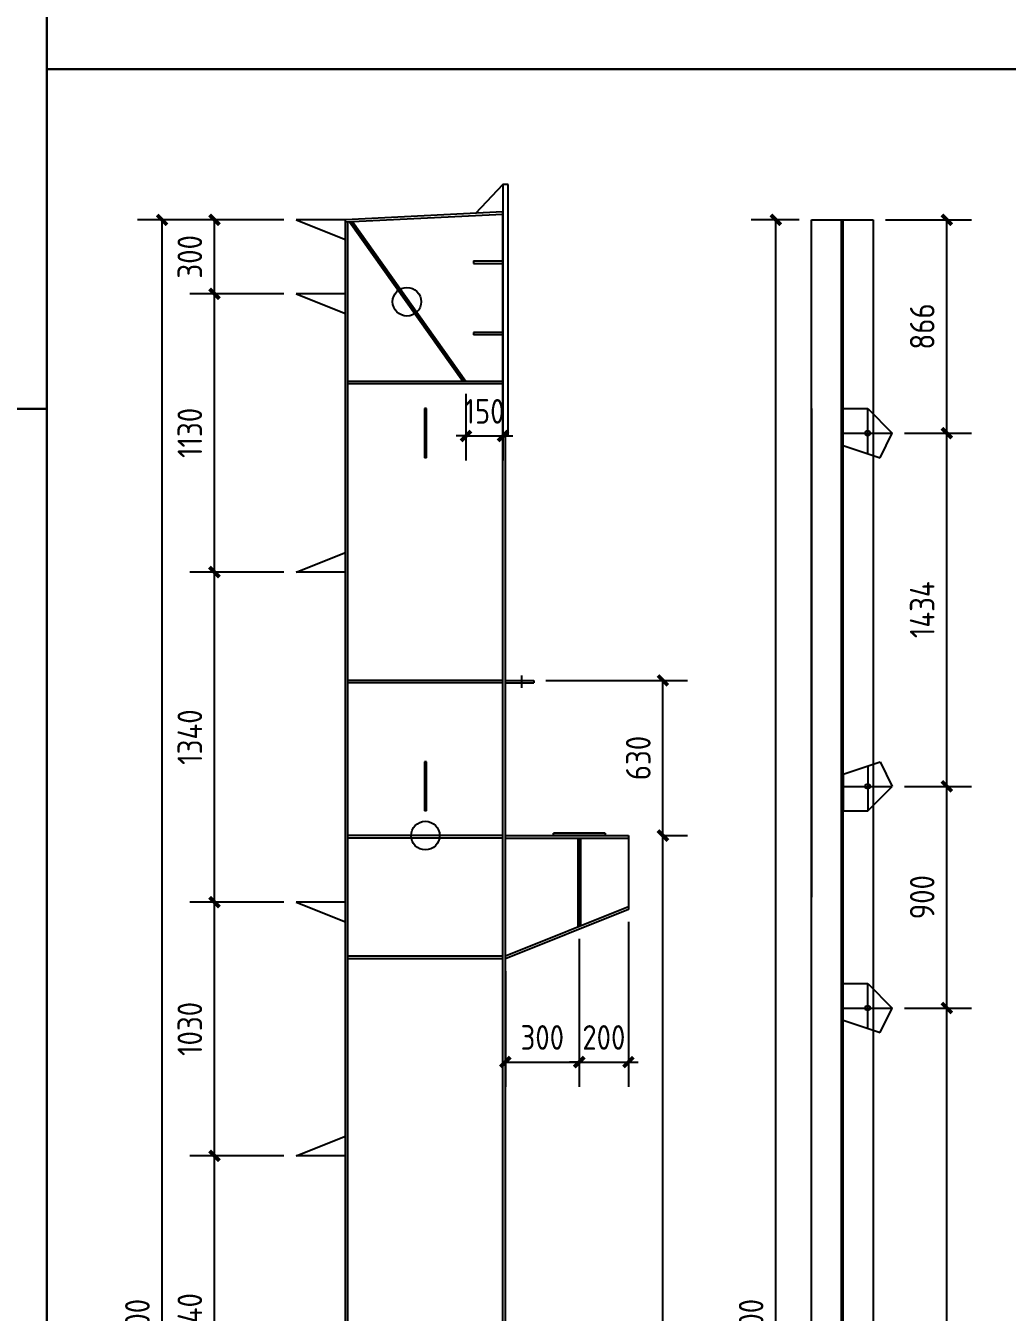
# Model space of a CAD drawing. Extents: x 411778 to 673094, y -11605 to 324395.
# Drawn here: x 457683 to 461671, y 119205 to 124429 of the extents above; entities that cross this region are included whole.
import ezdxf

# ---------------------------------------------------------------- set-up
doc = ezdxf.new("R2010")
doc.units = 0
doc.header["$LTSCALE"] = 1000
doc.header["$MEASUREMENT"] = 0
doc.styles.get("Standard").update_dxf_attribs({"font": 'gbenor.shx', "bigfont": 'gbcbig.shx'})
doc.dimstyles.get("Standard").update_dxf_attribs({"dimscale": 100, "dimtxt": 3.5, "dimasz": 1, "dimexe": 2.5, "dimexo": 3, "dimgap": 1.5, "dimtad": 1, "dimdec": 0, "dimzin": 0, "dimdsep": 46, "dimtxsty": 'Standard', "dimblk": 'ARCHTICK', "dimcen": 0.09, "dimadec": 0, "dimazin": 0, "dimtfac": 1, "dimtdec": 0, "dimtix": 1, "dimtmove": 2, "dimatfit": 3, "dimfxl": 1, "dimtolj": 1, "dimtzin": 0, "dimarcsym": 0})

# ---------------------------------------------------------------- blocks, each defined once
blk = doc.blocks.new('_ArchTick')
at = {"color": 0, "linetype": 'ByBlock', "const_width": 0.4}
blk.add_lwpolyline([(-0.5, -0.5), (0.5, 0.5)], dxfattribs=at)
blk = doc.blocks.new('*D1089')
at = {"color": 3, "lineweight": -2}
for p, q in [((458731.5, 123640.5), (458349.5, 123640.5)), ((458449.5, 123340.5), (458449.5, 123640.5)), ((458731.5, 123340.5), (458349.5, 123340.5))]:
    blk.add_line(p, q, dxfattribs=at)
at = {"layer": 'Defpoints', "color": 0}
for p in [(458449.5, 123640.5), (458781.5, 123640.5), (458781.5, 123340.5)]:
    blk.add_point(p, dxfattribs=at)
at = {"color": 3, "lineweight": -2, "xscale": 40, "yscale": 40, "zscale": 40}
for p, rotation in [((458449.5, 123640.5), 90), ((458449.5, 123340.5), 270)]:
    blk.add_blockref('_ArchTick', p, dxfattribs=dict(at, rotation=rotation))
at = {"color": 0, "insert": (458349.5, 123490.5), "char_height": 100, "attachment_point": 5, "rotation": 90}
blk.add_mtext('\\A1;300', dxfattribs=at)
blk = doc.blocks.new('*D1090')
at = {"color": 3, "lineweight": -2}
for p, q in [((460271.5, 121140.5), (460371.5, 121140.5)), ((460271.5, 114640.5), (460271.5, 121140.5)), ((459831.5, 114640.5), (460371.5, 114640.5))]:
    blk.add_line(p, q, dxfattribs=at)
at = {"layer": 'Defpoints', "color": 0}
for p in [(460221.5, 121140.5), (460271.5, 121140.5), (459781.5, 114640.5)]:
    blk.add_point(p, dxfattribs=at)
at = {"color": 3, "lineweight": -2, "xscale": 40, "yscale": 40, "zscale": 40}
for p, rotation in [((460271.5, 121140.5), 90), ((460271.5, 114640.5), 270)]:
    blk.add_blockref('_ArchTick', p, dxfattribs=dict(at, rotation=rotation))
at = {"color": 0, "insert": (460171.5, 117890.5), "char_height": 100, "attachment_point": 5, "rotation": 90}
blk.add_mtext('\\A1;6500', dxfattribs=at)
blk = doc.blocks.new('*D1091')
at = {"color": 3, "lineweight": -2}
for p, q in [((459796.5, 121770.5), (460371.5, 121770.5)), ((460271.5, 121140.5), (460271.5, 121770.5)), ((460271.5, 121140.5), (460371.5, 121140.5))]:
    blk.add_line(p, q, dxfattribs=at)
at = {"layer": 'Defpoints', "color": 0}
for p in [(459746.5, 121770.5), (460271.5, 121770.5), (460221.5, 121140.5)]:
    blk.add_point(p, dxfattribs=at)
at = {"color": 3, "lineweight": -2, "xscale": 40, "yscale": 40, "zscale": 40}
for p, rotation in [((460271.5, 121770.5), 90), ((460271.5, 121140.5), 270)]:
    blk.add_blockref('_ArchTick', p, dxfattribs=dict(at, rotation=rotation))
at = {"color": 0, "insert": (460171.5, 121455.5), "char_height": 100, "attachment_point": 5, "rotation": 90}
blk.add_mtext('\\A1;630', dxfattribs=at)
blk = doc.blocks.new('*D1043')
at = {"color": 3, "lineweight": -2}
for p, q in [((458731.5, 123640.5), (458136.5, 123640.5)), ((458236.5, 114640.5), (458236.5, 123640.5)), ((458781.5, 114640.5), (458136.5, 114640.5))]:
    blk.add_line(p, q, dxfattribs=at)
at = {"layer": 'Defpoints', "color": 0}
for p in [(458236.5, 123640.5), (458781.5, 123640.5), (458831.5, 114640.5)]:
    blk.add_point(p, dxfattribs=at)
at = {"color": 3, "lineweight": -2, "xscale": 40, "yscale": 40, "zscale": 40}
for p, rotation in [((458236.5, 123640.5), 90), ((458236.5, 114640.5), 270)]:
    blk.add_blockref('_ArchTick', p, dxfattribs=dict(at, rotation=rotation))
at = {"color": 0, "insert": (458136.5, 119140.5), "char_height": 100, "attachment_point": 5, "rotation": 90}
blk.add_mtext('\\A1;9000', dxfattribs=at)
blk = doc.blocks.new('*D1093')
at = {"color": 3, "lineweight": -2}
for p, q in [((461253.5, 120440.5), (461525, 120440.5)), ((461425, 115040.5), (461425, 120440.5)), ((461253.5, 115040.5), (461525, 115040.5))]:
    blk.add_line(p, q, dxfattribs=at)
at = {"layer": 'Defpoints', "color": 0}
for p in [(461203.5, 120440.5), (461425, 120440.5), (461203.5, 115040.5)]:
    blk.add_point(p, dxfattribs=at)
at = {"color": 3, "lineweight": -2, "xscale": 40, "yscale": 40, "zscale": 40}
for p, rotation in [((461425, 120440.5), 90), ((461425, 115040.5), 270)]:
    blk.add_blockref('_ArchTick', p, dxfattribs=dict(at, rotation=rotation))
at = {"color": 0, "insert": (461325, 117740.5), "char_height": 100, "attachment_point": 5, "rotation": 90}
blk.add_mtext('\\A1;5400', dxfattribs=at)
blk = doc.blocks.new('*D1094')
at = {"color": 3, "lineweight": -2}
for p, q in [((461253.5, 121340.5), (461525, 121340.5)), ((461425, 120440.5), (461425, 121340.5)), ((461253.5, 120440.5), (461525, 120440.5))]:
    blk.add_line(p, q, dxfattribs=at)
at = {"layer": 'Defpoints', "color": 0}
for p in [(461203.5, 121340.5), (461425, 121340.5), (461203.5, 120440.5)]:
    blk.add_point(p, dxfattribs=at)
at = {"color": 3, "lineweight": -2, "xscale": 40, "yscale": 40, "zscale": 40}
for p, rotation in [((461425, 121340.5), 90), ((461425, 120440.5), 270)]:
    blk.add_blockref('_ArchTick', p, dxfattribs=dict(at, rotation=rotation))
at = {"color": 0, "insert": (461325, 120890.5), "char_height": 100, "attachment_point": 5, "rotation": 90}
blk.add_mtext('\\A1;900', dxfattribs=at)
blk = doc.blocks.new('*D1095')
at = {"color": 3, "lineweight": -2}
for p, q in [((461253.5, 122774.7), (461525, 122774.7)), ((461425, 121340.5), (461425, 122774.7)), ((461253.5, 121340.5), (461525, 121340.5))]:
    blk.add_line(p, q, dxfattribs=at)
at = {"layer": 'Defpoints', "color": 0}
for p in [(461203.5, 122774.7), (461425, 122774.7), (461203.5, 121340.5)]:
    blk.add_point(p, dxfattribs=at)
at = {"color": 3, "lineweight": -2, "xscale": 40, "yscale": 40, "zscale": 40}
for p, rotation in [((461425, 122774.7), 90), ((461425, 121340.5), 270)]:
    blk.add_blockref('_ArchTick', p, dxfattribs=dict(at, rotation=rotation))
at = {"color": 0, "insert": (461325, 122057.6), "char_height": 100, "attachment_point": 5, "rotation": 90}
blk.add_mtext('\\A1;1434', dxfattribs=at)
blk = doc.blocks.new('*D1096')
at = {"color": 3, "lineweight": -2}
for p, q in [((461175.5, 123640.5), (461525, 123640.5)), ((461425, 122774.7), (461425, 123640.5)), ((461253.5, 122774.7), (461525, 122774.7))]:
    blk.add_line(p, q, dxfattribs=at)
at = {"layer": 'Defpoints', "color": 0}
for p in [(461125.5, 123640.5), (461425, 123640.5), (461203.5, 122774.7)]:
    blk.add_point(p, dxfattribs=at)
at = {"color": 3, "lineweight": -2, "xscale": 40, "yscale": 40, "zscale": 40}
for p, rotation in [((461425, 123640.5), 90), ((461425, 122774.7), 270)]:
    blk.add_blockref('_ArchTick', p, dxfattribs=dict(at, rotation=rotation))
at = {"color": 0, "insert": (461325, 123207.6), "char_height": 100, "attachment_point": 5, "rotation": 90}
blk.add_mtext('\\A1;866', dxfattribs=at)
blk = doc.blocks.new('*D1097')
at = {"color": 3, "lineweight": -2}
for p, q in [((460825.5, 123640.5), (460630, 123640.5)), ((460730, 114640.5), (460730, 123640.5)), ((460710.5, 114640.5), (460630, 114640.5))]:
    blk.add_line(p, q, dxfattribs=at)
at = {"layer": 'Defpoints', "color": 0}
for p in [(460730, 123640.5), (460875.5, 123640.5), (460760.5, 114640.5)]:
    blk.add_point(p, dxfattribs=at)
at = {"color": 3, "lineweight": -2, "xscale": 40, "yscale": 40, "zscale": 40}
for p, rotation in [((460730, 123640.5), 90), ((460730, 114640.5), 270)]:
    blk.add_blockref('_ArchTick', p, dxfattribs=dict(at, rotation=rotation))
at = {"color": 0, "insert": (460630, 119140.5), "char_height": 100, "attachment_point": 5, "rotation": 90}
blk.add_mtext('\\A1;9000', dxfattribs=at)
blk = doc.blocks.new('*D1135')
at = {"color": 3, "lineweight": -2}
for p, q in [((459471.5, 122934.8), (459471.5, 122663)), ((459621.5, 122934.8), (459621.5, 122663)), ((459471.5, 122763), (459431.5, 122763)), ((459471.5, 122763), (459621.5, 122763)), ((459621.5, 122763), (459661.5, 122763))]:
    blk.add_line(p, q, dxfattribs=at)
at = {"layer": 'Defpoints', "color": 0}
for p in [(459471.5, 122984.8), (459621.5, 122984.8), (459621.5, 122763)]:
    blk.add_point(p, dxfattribs=at)
at = {"color": 3, "lineweight": -2, "xscale": 40, "yscale": 40, "zscale": 40}
blk.add_blockref('_ArchTick', (459471.5, 122763), dxfattribs=at)
at = {"color": 3, "lineweight": -2, "xscale": 40, "yscale": 40, "zscale": 40, "rotation": 180}
blk.add_blockref('_ArchTick', (459621.5, 122763), dxfattribs=at)
at = {"color": 0, "insert": (459546.5, 122863), "char_height": 100, "attachment_point": 5}
blk.add_mtext('\\A1;150', dxfattribs=at)
blk = doc.blocks.new('*D1146')
at = {"color": 3, "lineweight": -2}
for p, q in [((459931.5, 120721.3), (459931.5, 120121)), ((459631.5, 120590.5), (459631.5, 120121)), ((459631.5, 120221), (459931.5, 120221))]:
    blk.add_line(p, q, dxfattribs=at)
at = {"layer": 'Defpoints', "color": 0}
for p in [(459931.5, 120771.3), (459631.5, 120640.5), (459931.5, 120221)]:
    blk.add_point(p, dxfattribs=at)
at = {"color": 3, "lineweight": -2, "xscale": 40, "yscale": 40, "zscale": 40, "rotation": 180}
blk.add_blockref('_ArchTick', (459631.5, 120221), dxfattribs=at)
at = {"color": 3, "lineweight": -2, "xscale": 40, "yscale": 40, "zscale": 40}
blk.add_blockref('_ArchTick', (459931.5, 120221), dxfattribs=at)
at = {"color": 0, "insert": (459781.5, 120321), "char_height": 100, "attachment_point": 5}
blk.add_mtext('\\A1;300', dxfattribs=at)
blk = doc.blocks.new('*D1147')
at = {"color": 3, "lineweight": -2}
for p, q in [((460131.5, 120790.5), (460131.5, 120121)), ((459931.5, 120721.3), (459931.5, 120121)), ((459931.5, 120221), (459891.5, 120221)), ((459931.5, 120221), (460131.5, 120221)), ((460131.5, 120221), (460171.5, 120221))]:
    blk.add_line(p, q, dxfattribs=at)
at = {"layer": 'Defpoints', "color": 0}
for p in [(460131.5, 120840.5), (459931.5, 120771.3), (460131.5, 120221)]:
    blk.add_point(p, dxfattribs=at)
at = {"color": 3, "lineweight": -2, "xscale": 40, "yscale": 40, "zscale": 40}
blk.add_blockref('_ArchTick', (459931.5, 120221), dxfattribs=at)
at = {"color": 3, "lineweight": -2, "xscale": 40, "yscale": 40, "zscale": 40, "rotation": 180}
blk.add_blockref('_ArchTick', (460131.5, 120221), dxfattribs=at)
at = {"color": 0, "insert": (460031.5, 120321), "char_height": 100, "attachment_point": 5}
blk.add_mtext('\\A1;200', dxfattribs=at)
blk = doc.blocks.new('*D1876')
at = {"color": 3, "lineweight": -2}
for p, q in [((458731.5, 122210.5), (458349.5, 122210.5)), ((458449.5, 120870.5), (458449.5, 122210.5)), ((458731.5, 120870.5), (458349.5, 120870.5))]:
    blk.add_line(p, q, dxfattribs=at)
at = {"layer": 'Defpoints', "color": 0}
for p in [(458449.5, 122210.5), (458781.5, 122210.5), (458781.5, 120870.5)]:
    blk.add_point(p, dxfattribs=at)
at = {"color": 3, "lineweight": -2, "xscale": 40, "yscale": 40, "zscale": 40}
for p, rotation in [((458449.5, 122210.5), 90), ((458449.5, 120870.5), 270)]:
    blk.add_blockref('_ArchTick', p, dxfattribs=dict(at, rotation=rotation))
at = {"color": 0, "insert": (458349.5, 121540.5), "char_height": 100, "attachment_point": 5, "rotation": 90}
blk.add_mtext('\\A1;1340', dxfattribs=at)
blk = doc.blocks.new('*D1878')
at = {"color": 3, "lineweight": -2}
for p, q in [((458731.5, 123340.5), (458349.5, 123340.5)), ((458449.5, 122210.5), (458449.5, 123340.5)), ((458731.5, 122210.5), (458349.5, 122210.5))]:
    blk.add_line(p, q, dxfattribs=at)
at = {"layer": 'Defpoints', "color": 0}
for p in [(458449.5, 123340.5), (458781.5, 123340.5), (458781.5, 122210.5)]:
    blk.add_point(p, dxfattribs=at)
at = {"color": 3, "lineweight": -2, "xscale": 40, "yscale": 40, "zscale": 40}
for p, rotation in [((458449.5, 123340.5), 90), ((458449.5, 122210.5), 270)]:
    blk.add_blockref('_ArchTick', p, dxfattribs=dict(at, rotation=rotation))
at = {"color": 0, "insert": (458349.5, 122775.5), "char_height": 100, "attachment_point": 5, "rotation": 90}
blk.add_mtext('\\A1;1130', dxfattribs=at)
blk = doc.blocks.new('*D1894')
at = {"color": 3, "lineweight": -2}
for p, q in [((458731.5, 119840.5), (458349.5, 119840.5)), ((458449.5, 118500.5), (458449.5, 119840.5)), ((458731.5, 118500.5), (458349.5, 118500.5))]:
    blk.add_line(p, q, dxfattribs=at)
at = {"layer": 'Defpoints', "color": 0}
for p in [(458449.5, 119840.5), (458781.5, 119840.5), (458781.5, 118500.5)]:
    blk.add_point(p, dxfattribs=at)
at = {"color": 3, "lineweight": -2, "xscale": 40, "yscale": 40, "zscale": 40}
for p, rotation in [((458449.5, 119840.5), 90), ((458449.5, 118500.5), 270)]:
    blk.add_blockref('_ArchTick', p, dxfattribs=dict(at, rotation=rotation))
at = {"color": 0, "insert": (458349.5, 119170.5), "char_height": 100, "attachment_point": 5, "rotation": 90}
blk.add_mtext('\\A1;1340', dxfattribs=at)
blk = doc.blocks.new('*D1895')
at = {"color": 3, "lineweight": -2}
for p, q in [((458731.5, 120870.5), (458349.5, 120870.5)), ((458449.5, 119840.5), (458449.5, 120870.5)), ((458731.5, 119840.5), (458349.5, 119840.5))]:
    blk.add_line(p, q, dxfattribs=at)
at = {"layer": 'Defpoints', "color": 0}
for p in [(458449.5, 120870.5), (458781.5, 120870.5), (458781.5, 119840.5)]:
    blk.add_point(p, dxfattribs=at)
at = {"color": 3, "lineweight": -2, "xscale": 40, "yscale": 40, "zscale": 40}
for p, rotation in [((458449.5, 120870.5), 90), ((458449.5, 119840.5), 270)]:
    blk.add_blockref('_ArchTick', p, dxfattribs=dict(at, rotation=rotation))
at = {"color": 0, "insert": (458349.5, 120355.5), "char_height": 100, "attachment_point": 5, "rotation": 90}
blk.add_mtext('\\A1;1030', dxfattribs=at)

msp = doc.modelspace()

# ---------------------------------------------------------------- linework, layer by layer
for p, q in [((459621.5, 123783.6), (459510.5, 123666.9)), ((459643.5, 123783.6), (459621.5, 123783.6)), ((459621.5, 123783.6), (459621.5, 122763.6)), ((459643.5, 122763.6), (459643.5, 123783.6)), ((459621.5, 123672.5), (458981.5, 123640.5)), ((459621.5, 123662.5), (458981.5, 123630.5)), ((459621.5, 114660.5), (459621.5, 123672.5)), ((458981.5, 123640.5), (458781.5, 123640.5)), ((458781.5, 123640.5), (458981.5, 123560.5)), ((458981.5, 114660.5), (458981.5, 123640.5)), ((458991.5, 114660.5), (458991.5, 123631)), ((459459.2, 122984.8), (458998.8, 123631.3)), ((459471.5, 122984.8), (459010.7, 123631.9)), ((460875.5, 114640.5), (460875.5, 123640.5)), ((460875.5, 123640.5), (461125.5, 123640.5)), ((460997.5, 114662.5), (460997.5, 123640.5)), ((461003.5, 114662.5), (461003.5, 123640.5)), ((461125.5, 123640.5), (461125.5, 114662.5)), ((459501.5, 123473.6), (459621.5, 123473.6)), ((459501.5, 123473.6), (459501.5, 123463.6)), ((459501.5, 123463.6), (459621.5, 123463.6)), ((458981.5, 123340.5), (458781.5, 123340.5)), ((458781.5, 123340.5), (458981.5, 123260.5)), ((459621.5, 123183.6), (459501.5, 123183.6)), ((459501.5, 123183.6), (459501.5, 123173.6)), ((459621.5, 123173.6), (459501.5, 123173.6)), ((459621.5, 122984.8), (458991.5, 122984.8)), ((459621.5, 122974.8), (458991.5, 122974.8)), ((459310.5, 122874.8), (459302.5, 122874.8)), ((459302.5, 122874.8), (459302.5, 122674.8)), ((459310.5, 122674.8), (459310.5, 122874.8)), ((460875.5, 122874.8), (460875.5, 120890.5)), ((461003.5, 122874.7), (461103.5, 122874.7)), ((461003.5, 122724.7), (461003.5, 122874.7)), ((461103.5, 122691.4), (461103.5, 122874.7)), ((461103.5, 122874.7), (461203.5, 122774.7)), ((459310.5, 122674.8), (459310.5, 122836.7)), ((459621.5, 122763.6), (459643.5, 122763.6)), ((459631.5, 114660.5), (459631.5, 122763.6)), ((461003.5, 122774.7), (461203.5, 122774.7)), ((461153.5, 122674.7), (461203.5, 122774.7)), ((461003.5, 122724.7), (461153.5, 122674.7)), ((459310.5, 122674.8), (459302.5, 122674.8)), ((458781.5, 122210.5), (458981.5, 122290.5)), ((458981.5, 122210.5), (458781.5, 122210.5)), ((459621.5, 121770.5), (458991.5, 121770.5)), ((459631.5, 121770.5), (459746.5, 121770.5)), ((459746.5, 121770.5), (459746.5, 121760.5)), ((459621.5, 121760.5), (458991.5, 121760.5)), ((459631.5, 121760.5), (459746.5, 121760.5)), ((459310.5, 121440.5), (459302.5, 121440.5)), ((459302.5, 121440.5), (459302.5, 121240.5)), ((459310.5, 121240.5), (459310.5, 121440.5)), ((459310.5, 121240.5), (459310.5, 121402.5)), ((461003.5, 121390.5), (461153.5, 121440.5)), ((461103.5, 121423.8), (461103.5, 121240.5)), ((461153.5, 121440.5), (461203.5, 121340.5)), ((461003.5, 121390.5), (461003.5, 121240.5)), ((461003.5, 121340.5), (461203.5, 121340.5)), ((461103.5, 121240.5), (461203.5, 121340.5)), ((459310.5, 121240.5), (459302.5, 121240.5)), ((461003.5, 121240.5), (461103.5, 121240.5)), ((459621.5, 121140.5), (458991.5, 121140.5)), ((459631.5, 121140.5), (460131.5, 121140.5)), ((459826.5, 121140.5), (459826.5, 121150.5)), ((460036.5, 121150.5), (459826.5, 121150.5)), ((459931.5, 121140.5), (459826.5, 121140.5)), ((460036.5, 121140.5), (459931.5, 121140.5)), ((460036.5, 121150.5), (460036.5, 121140.5)), ((460131.5, 121140.5), (460131.5, 120840.5)), ((459621.5, 121130.5), (458991.5, 121130.5)), ((459631.5, 121130.5), (460131.5, 121130.5)), ((459926.5, 121130.5), (459926.5, 120769.3)), ((459936.5, 121130.5), (459936.5, 120773.3)), ((458981.5, 120870.5), (458781.5, 120870.5)), ((458781.5, 120870.5), (458981.5, 120790.5)), ((460131.5, 120851.3), (459631.5, 120651.3)), ((460131.5, 120840.5), (459631.5, 120640.5)), ((459621.5, 120650.5), (458991.5, 120650.5)), ((459621.5, 120640.5), (458991.5, 120640.5)), ((461003.5, 120540.5), (461103.5, 120540.5)), ((461003.5, 120390.5), (461003.5, 120540.5)), ((461103.5, 120357.2), (461103.5, 120540.5)), ((461103.5, 120540.5), (461203.5, 120440.5)), ((461003.5, 120440.5), (461203.5, 120440.5)), ((461153.5, 120340.5), (461203.5, 120440.5)), ((461003.5, 120390.5), (461153.5, 120340.5)), ((458781.5, 119840.5), (458981.5, 119920.5)), ((458981.5, 119840.5), (458781.5, 119840.5))]:
    msp.add_line(p, q)
at = {"color": 1}
for p, q in [((459465.4, 122984.8), (459004.7, 123631.6)), ((461000.5, 114640.5), (461000.5, 123640.5)), ((459306.5, 122874.8), (459306.5, 122674.8)), ((459306.5, 121440.5), (459306.5, 121240.5)), ((459931.5, 121130.5), (459931.5, 120771.3))]:
    msp.add_line(p, q, dxfattribs=at)
at = {"color": 2}
msp.add_line((459696.5, 121790.5), (459696.5, 121740.5), dxfattribs=at)
for points in [[(449368.5, 134753), (457768.5, 134753), (457768.5, 122873), (449368.5, 122873)], [(457768.5, 134753), (472618.5, 134753), (472618.5, 124253), (457768.5, 124253)], [(457768.5, 124253), (472618.5, 124253), (472618.5, 113753), (457768.5, 113753)], [(449368.5, 122873), (457768.5, 122873), (457768.5, 110993), (449368.5, 110993)]]:
    msp.add_lwpolyline(points, close=True)
for centre, radius in [((459231.4, 123308.1), 58), ((461103.5, 122774.7), 10), ((461103.5, 121340.5), 10), ((459306.5, 121140.5), 58), ((461103.5, 120440.5), 10)]:
    msp.add_circle(centre, radius)

# ---------------------------------------------------------------- dimensions: what is measured, and where the dimension line sits
for base, p1, p2, picture, middle in [((458236.5, 123640.5), (458831.5, 114640.5), (458781.5, 123640.5), '*D1043', (458136.5, 119140.5)), ((458449.5, 123640.5), (458781.5, 123340.5), (458781.5, 123640.5), '*D1089', (458349.5, 123490.5)), ((460730, 123640.5), (460760.5, 114640.5), (460875.5, 123640.5), '*D1097', (460630, 119140.5)), ((461425, 123640.5), (461203.5, 122774.7), (461125.5, 123640.5), '*D1096', (461325, 123207.6)), ((458449.5, 123340.5), (458781.5, 122210.5), (458781.5, 123340.5), '*D1878', (458349.5, 122775.5)), ((461425, 122774.7), (461203.5, 121340.5), (461203.5, 122774.7), '*D1095', (461325, 122057.6)), ((458449.5, 122210.5), (458781.5, 120870.5), (458781.5, 122210.5), '*D1876', (458349.5, 121540.5)), ((460271.5, 121770.5), (460221.5, 121140.5), (459746.5, 121770.5), '*D1091', (460171.5, 121455.5)), ((461425, 121340.5), (461203.5, 120440.5), (461203.5, 121340.5), '*D1094', (461325, 120890.5)), ((460271.5, 121140.5), (459781.5, 114640.5), (460221.5, 121140.5), '*D1090', (460171.5, 117890.5)), ((458449.5, 120870.5), (458781.5, 119840.5), (458781.5, 120870.5), '*D1895', (458349.5, 120355.5)), ((461425, 120440.5), (461203.5, 115040.5), (461203.5, 120440.5), '*D1093', (461325, 117740.5)), ((458449.5, 119840.5), (458781.5, 118500.5), (458781.5, 119840.5), '*D1894', (458349.5, 119170.5))]:
    dim = msp.add_linear_dim(base=base, p1=p1, p2=p2, angle=90, dimstyle='Standard', override={"dimtxt": 1, "dimasz": 0.4, "dimexe": 1, "dimexo": 0.5, "dimgap": 0.5, "dimclrd": 3, "dimclre": 3})
    dim.commit()
    dim.dimension.update_dxf_attribs({"geometry": picture, "text_midpoint": middle})
for base, p1, p2, picture, middle in [((459621.5, 122763), (459471.5, 122984.8), (459621.5, 122984.8), '*D1135', (459546.5, 122863)), ((460131.5, 120221), (459931.5, 120771.3), (460131.5, 120840.5), '*D1147', (460031.5, 120321)), ((459931.5, 120221), (459631.5, 120640.5), (459931.5, 120771.3), '*D1146', (459781.5, 120321))]:
    dim = msp.add_linear_dim(base=base, p1=p1, p2=p2, dimstyle='Standard', override={"dimtxt": 1, "dimasz": 0.4, "dimexe": 1, "dimexo": 0.5, "dimgap": 0.5, "dimclrd": 3, "dimclre": 3})
    dim.commit()
    dim.dimension.update_dxf_attribs({"geometry": picture, "text_midpoint": middle})

doc.saveas('drawing.dxf')
